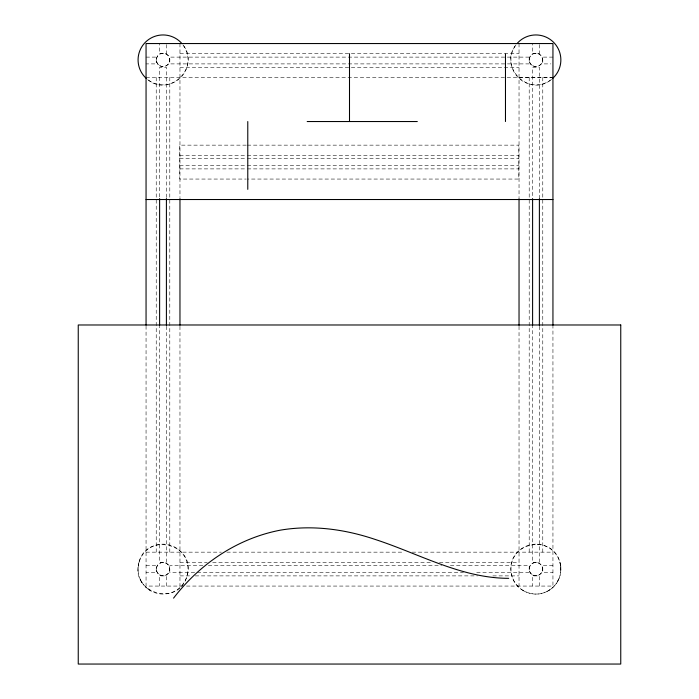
<?xml version="1.0" encoding="UTF-8"?>
<svg xmlns="http://www.w3.org/2000/svg" width="699" height="699" viewBox="0 0 699 699"><rect width="100%" height="100%" fill="white"/><g stroke="black" fill="none" stroke-linecap="round" stroke-linejoin="round"><path stroke-width="0.52" stroke-dasharray="3.5 2.62" d="M560.816 570.567C560.633 557.155 561.122 572.796 560.476 573.46C560.056 575.827 559.296 578.125 558.23 580.275C555.609 585.552 551.048 589.816 545.622 592.105C532.655 598.021 515.897 590.271 512.061 576.526C501.917 541.716 556.885 530.777 560.764 566.872L559.733 561.69M139.206 561.69C128.887 592.245 177.808 608.034 186.878 576.526C197.546 543.673 144.186 530.532 138.472 564.678L138.585 564.119L138.122 570.567M558.824 578.99L556.841 582.704M516.028 44.841C497.994 66.947 529.353 97.869 551.231 79.607M552.533 587.728L553.459 586.845M547.771 591.066L549.764 589.869M179.966 53.718L519.034 53.718M146.056 57.117L156.227 57.117L156.227 63.897L146.056 63.897M552.944 57.117L542.774 57.117L542.774 63.897L550.908 63.897M179.966 67.287L519.034 67.287M146.056 77.458L552.944 77.458M519.034 77.694L552.944 77.694M246.258 145.147L179.757 145.147L179.757 179.058L246.258 179.058M247.35 145.147L518.824 145.147L518.824 179.058L247.35 179.058M179.757 155.318L246.258 155.318M247.35 155.318L518.824 155.318M179.757 158.708L246.258 158.708M247.35 158.708L518.824 158.708M179.757 165.488L246.258 165.488M247.35 165.488L518.824 165.488M179.757 168.887L246.258 168.887M247.35 168.887L518.824 168.887M146.056 552.158L221.391 552.158M226.843 552.158L403.472 552.158M412.192 552.158L552.944 552.158M179.966 562.328L207.219 562.328M212.671 562.328L430.724 562.328M439.444 562.328L519.034 562.328M146.056 565.718L156.227 565.718L156.227 572.498L146.056 572.498M202.859 565.718L169.796 565.718L169.796 572.498L463.428 572.498M208.311 565.718L441.628 565.718M450.348 565.718L529.204 565.718L529.204 572.498L474.333 572.498M552.944 565.718L542.774 565.718L542.774 572.498L552.944 572.498M179.966 575.889L190.871 575.889M195.231 575.889L477.609 575.889M492.865 575.889L519.034 575.889M183.147 586.068L146.056 586.068L146.056 326.267M186.502 586.068L552.944 586.068L552.944 326.267M537.269 544.189L538.553 544.294M149.175 589.869L151.167 591.066M147.707 79.607C169.586 97.869 200.945 66.947 182.911 44.841M145.479 586.845L146.414 587.728M142.098 582.704L140.115 578.99M542.774 77.458L542.774 552.158M539.383 44.57L539.383 53.718L532.594 53.718L532.594 43.548M539.383 198.761L539.383 67.287L532.594 67.287L532.594 198.761M539.383 326.267L539.383 562.328L532.594 562.328L532.594 326.267M539.383 586.068L539.383 575.889L532.594 575.889L532.594 586.068M529.204 77.458L529.204 552.158M519.034 43.548L519.034 197.668M519.034 326.267L519.034 586.068M179.966 43.548L179.966 197.494M179.966 326.267L179.966 586.068M169.796 77.458L169.796 552.158M166.406 44.57L166.406 53.718L159.617 53.718L159.617 43.548M166.406 197.494L166.406 67.287L159.617 67.287L159.617 197.494M166.406 326.267L166.406 562.328L159.617 562.328L159.617 326.267M166.406 586.068L166.406 575.889L159.617 575.889L159.617 586.068M156.227 77.458L156.227 552.158M551.537 79.371A24.963 24.963 0 0 1 516.002 44.832M182.937 44.832A24.963 24.963 0 0 1 147.402 79.371M529.204 57.117L169.796 57.117L169.796 63.897L529.204 63.897L529.204 57.117M532.507 574.91A6.693 6.693 0 0 0 542.546 569.108A6.693 6.693 0 0 0 532.507 563.315A6.693 6.693 0 0 0 532.507 574.91A6.763 6.763 0 0 0 542.66 569.108A6.763 6.763 0 0 0 532.516 563.254A6.763 6.763 0 0 0 532.516 574.962M523.35 590.69A24.963 24.963 0 0 0 560.86 569.196A24.963 24.963 0 0 0 523.49 547.448A24.963 24.963 0 0 0 523.35 590.69M532.507 65.706A6.693 6.693 0 0 0 542.546 59.913A6.693 6.693 0 0 0 532.507 54.12A6.693 6.693 0 0 0 532.507 65.706A6.763 6.763 0 0 0 542.66 59.913A6.763 6.763 0 0 0 532.516 54.059A6.763 6.763 0 0 0 532.516 65.767M159.739 574.91A6.693 6.693 0 0 0 169.778 569.108A6.693 6.693 0 0 0 159.739 563.315A6.693 6.693 0 0 0 159.739 574.91M148.468 589.379A24.963 24.963 0 0 0 187.882 571.599A24.963 24.963 0 0 0 152.775 546.356A24.963 24.963 0 0 0 148.468 589.379M159.66 574.962A6.763 6.763 0 0 0 169.805 569.108A6.763 6.763 0 0 0 159.66 563.254A6.763 6.763 0 0 0 159.66 574.962M159.739 65.706A6.693 6.693 0 0 0 169.778 59.913A6.693 6.693 0 0 0 159.739 54.12A6.693 6.693 0 0 0 159.739 65.706M159.66 65.767A6.763 6.763 0 0 0 169.805 59.913A6.763 6.763 0 0 0 159.66 54.059A6.763 6.763 0 0 0 159.66 65.767"/><path stroke-width="1.05" d="M173.553 598.143C199.8 563.831 237.494 538.405 280.185 530.192C312.086 524.731 344.747 529.16 375.214 539.453C419.085 553.73 461.497 578.283 508.706 578.335M307.176 121.539L417.312 121.539M146.056 199.521L552.944 199.521M552.944 325.288L552.944 43.548L146.056 43.548L146.056 325.175M539.383 198.761L539.383 325.288M532.594 198.761L532.594 325.288M519.034 198.586L519.034 325.288M505.473 53.718L505.473 121.539M349.5 53.718L349.5 121.539M247.778 121.539L247.778 189.35M179.966 198.586L179.966 325.175M166.406 198.586L166.406 325.175M159.617 198.586L159.617 325.175M516.945 43.67A24.963 24.963 0 0 1 553.267 41.984A24.963 24.963 0 0 1 552.734 78.349M146.205 78.349A24.963 24.963 0 0 1 145.672 41.984A24.963 24.963 0 0 1 181.993 43.67M620.756 324.983L78.244 324.983L78.244 664.05L620.756 664.05L620.756 324.983"/></g></svg>
